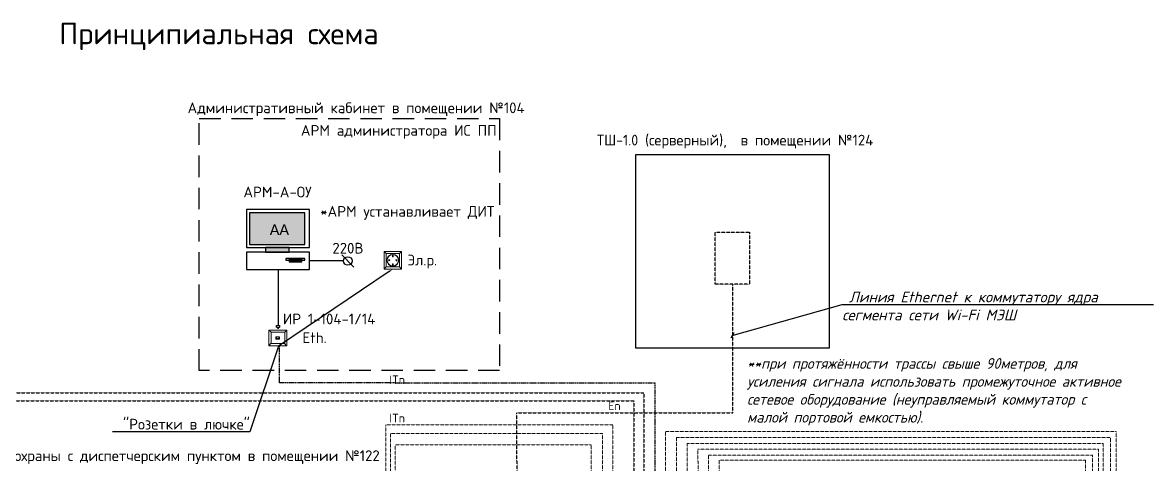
# Model space of a CAD drawing. Header units: millimetres. Extents: x 4247 to 622543, y -201358 to 142419.
# Drawn here: x 56652 to 82971, y -124982 to -114712 of the extents above; entities that cross this region are included whole.
import ezdxf
from ezdxf import colors
from ezdxf.entities.mleader import LeaderData, LeaderLine
from ezdxf.enums import TextEntityAlignment as Align
from ezdxf.math import Vec2, Vec3

# ---------------------------------------------------------------- set-up
doc = ezdxf.new("R2010")
doc.units = ezdxf.units.MM
doc.linetypes.add('DASH', pattern=[0.75, 0.5, -0.25])
doc.linetypes.add('DASHED2', pattern=[0.375, 0.25, -0.125])
for name, color, linetype, lineweight in [('1.АПС_текст', 7, 'Continuous', 35), ('UTP', 5, 'DASH', 25), ('АПС', 7, 'Continuous', 30), ('ИСПП', 7, 'Continuous', 25)]:
    doc.layers.add(name, color=color, linetype=linetype, lineweight=lineweight)
for name, color, linetype in [('_19D-Телекоммуникационные шкафы', 7, 'Continuous'), ('PDF _Геометрия', 7, 'Continuous'), ('PDF _Оформление-Надписи', 7, 'Continuous'), ('PDF _Текст', 255, 'Continuous')]:
    doc.layers.add(name, color=color, linetype=linetype)
doc.layers.add('PDF _Сплошная заливка', color=7, linetype='Continuous', true_color=0xffffff)
doc.styles.add('DEN', font='isocpeur.ttf', dxfattribs={"height": 300})
doc.styles.add('GOST-2.304_Type-B_italic', font='GOST_Common Italic.ttf')
doc.styles.add('ICOCPEUR', font='isocpeur.ttf')
doc.styles.add('KOSTY_STYLE', font='isocpeur.ttf')
doc.styles.add('PDF Calibri', font='calibri.ttf')

# ---------------------------------------------------------------- blocks, each defined once
blk = doc.blocks.new('_Oblique')
at = {"color": 0, "linetype": 'ByBlock', "lineweight": -2}
blk.add_line((-0.5, -0.5), (0.5, 0.5), dxfattribs=at)
blk = doc.blocks.new('АА')
at = {"layer": 'PDF _Сплошная заливка', "true_color": 0xffffff, "transparency": 33554559}
blk.add_hatch(color=7, dxfattribs=at).paths.add_polyline_path([(218996, 88656), (219638, 88656), (219638, 89023), (218996, 89023)])
at = {"layer": 'PDF _Сплошная заливка', "transparency": 33554559}
for points in [[(219180, 88565), (219455, 88565), (219455, 88620), (219180, 88620)], [(219418, 88473), (219638, 88473), (219638, 88491), (219418, 88491)], [(219455, 88454), (219602, 88454), (219602, 88491), (219455, 88491)]]:
    blk.add_hatch(color=5, dxfattribs=at).paths.add_polyline_path(points)
at = {"layer": 'PDF _Геометрия', "color": 5, "lineweight": 25}
for points in [[(218960, 88620), (219693, 88620), (219693, 89060), (218960, 89060)], [(218996, 88656), (219638, 88656), (219638, 89023), (218996, 89023)], [(218960, 88363), (219693, 88363), (219693, 88565), (218960, 88565)], [(219180, 88565), (219455, 88565), (219455, 88620), (219180, 88620)], [(219418, 88473), (219638, 88473), (219638, 88491), (219418, 88491)], [(219455, 88454), (219602, 88454), (219602, 88491), (219455, 88491)]]:
    blk.add_lwpolyline(points, close=True, dxfattribs=at)
at = {"layer": 'PDF _Текст', "color": 251, "insert": (219230, 88767), "char_height": 124.2, "attachment_point": 7, "style": 'PDF Calibri'}
blk.add_mtext('АА', dxfattribs=at)

msp = doc.modelspace()

# ---------------------------------------------------------------- linework, layer by layer
at = {"lineweight": 30}
for p, q in [((64122.888, -120253.334), (63331.291, -120253.334)), ((64081.467, -120111.913), (64364.31, -120394.755))]:
    msp.add_line(p, q, dxfattribs=at)
at = {"ltscale": 1000}
msp.add_lwpolyline([(70921.56, -117780.799), (75423.947, -117780.799), (75423.947, -122283.187), (70921.56, -122283.187)], close=True, dxfattribs=at)
at = {"layer": '_19D-Телекоммуникационные шкафы', "linetype": 'DASH', "ltscale": 1000}
msp.add_lwpolyline([(60764.287, -116944.019), (67754.158, -116944.019), (67754.158, -122802.023), (60764.287, -122802.023), (60764.287, -116944.019)], dxfattribs=at)
at = {"layer": '_19D-Телекоммуникационные шкафы', "color": 5, "linetype": 'DASHED2', "ltscale": 100}
msp.add_lwpolyline([(71375.465, -126278.363), (71375.465, -123092.386), (62633.657, -123089.193), (62630.951, -122222.538)], dxfattribs=at)
at = {"layer": 'PDF _Оформление-Надписи', "lineweight": 0}
for points in [[(65063.752, -120031.855), (65474.18, -120031.855), (65474.18, -120442.284), (65063.752, -120442.284)], [(65113.752, -120081.855), (65424.18, -120081.855), (65424.18, -120392.284), (65113.752, -120392.284)], [(62385.526, -121861.013), (62803.385, -121861.013), (62803.385, -122222.538), (62385.526, -122222.538)], [(62435.526, -121911.013), (62753.385, -121911.013), (62753.385, -122172.538), (62435.526, -122172.538)]]:
    msp.add_lwpolyline(points, close=True, dxfattribs=at)
for points in [[(65063.752, -120031.855), (65113.752, -120081.855)], [(65274.618, -120104.421), (65274.473, -120157.36), (65263.896, -120157.331), (65264.041, -120104.392)], [(65424.18, -120081.855), (65474.18, -120031.855)], [(65063.752, -120442.284), (65113.752, -120392.284)], [(65274.036, -120316.808), (65263.459, -120316.779), (65263.314, -120369.718)], [(65274.036, -120316.808), (65273.891, -120369.747)], [(65424.18, -120392.284), (65474.18, -120442.284)], [(62435.526, -121911.013), (62385.526, -121861.013)], [(62546.849, -122015.226), (62623.316, -122015.226), (62623.316, -122072.378)], [(62631.245, -122072.378), (62546.849, -122072.378), (62546.849, -122015.226)], [(62570.918, -122046.184), (62551.611, -122046.184), (62551.611, -122019.724), (62626.217, -122019.724)], [(62554.777, -122072.378), (62554.777, -122015.226)], [(62559.54, -122046.184), (62559.54, -122019.724)], [(62582.295, -122057.561), (62562.989, -122057.561), (62562.989, -122046.184)], [(62570.918, -122057.561), (62570.918, -122046.184)], [(62603.198, -122068.674), (62574.366, -122068.674), (62574.366, -122057.561)], [(62582.295, -122068.674), (62582.295, -122057.561)], [(62614.84, -122057.561), (62595.269, -122057.561), (62595.269, -122068.674)], [(62603.198, -122057.561), (62603.198, -122068.674)], [(62626.217, -122046.184), (62606.911, -122046.184), (62606.911, -122057.561)], [(62614.84, -122046.184), (62614.84, -122057.561)], [(62618.289, -122019.724), (62618.289, -122046.184)], [(62626.217, -122019.724), (62626.217, -122046.184)], [(62631.245, -122015.226), (62631.245, -122072.378)], [(62753.385, -121911.013), (62803.385, -121861.013)], [(62429.532, -122172.538), (62379.532, -122222.538)], [(62747.391, -122172.538), (62797.391, -122222.538)]]:
    msp.add_lwpolyline(points, dxfattribs=at)
for centre, radius in [((65268.966, -120237.069), 137.836), ((65268.966, -120237.069), 137.487), ((65268.966, -120237.069), 132.769), ((65182.55, -120236.833), 12.916), ((65355.382, -120237.306), 12.916)]:
    msp.add_circle(centre, radius, dxfattribs=at)
at = {"layer": 'UTP', "color": 6, "linetype": 'DASHED2', "lineweight": 30, "ltscale": 10}
msp.add_lwpolyline([(72772.754, -120789.789), (72772.754, -119582.081), (73572.754, -119582.081), (73572.754, -120789.789)], close=True, dxfattribs=at)
at = {"layer": 'UTP', "linetype": 'ByBlock', "lineweight": 25, "ltscale": 10}
msp.add_lwpolyline([(62597.541, -120455.048), (62597.541, -121753.258)], dxfattribs=at)
at = {"layer": 'UTP', "color": 6, "linetype": 'DASHED2', "lineweight": 30, "ltscale": 10}
msp.add_lwpolyline([(68162.314, -126278.363), (68156.548, -123781.97), (73182.204, -123781.97), (73182.204, -120789.789)], dxfattribs=at)
at = {"layer": 'UTP', "linetype": 'DASH', "lineweight": 25, "ltscale": 10}
msp.add_lwpolyline([(62563.836, -121753.258), (62632.562, -121753.258), (62632.562, -121790.777), (62563.836, -121790.777)], close=True, dxfattribs=at)
for points in [[(62563.836, -121790.777), (62598.199, -121820.777)], [(62598.199, -121820.777), (62632.562, -121790.777)]]:
    msp.add_lwpolyline(points, dxfattribs=at)
at = {"layer": 'UTP', "color": 5, "linetype": 'DASHED2', "ltscale": 10}
for points in [[(44487.33, -122224.192), (44487.33, -123502.857), (70877.943, -123502.857), (70877.943, -126288.492)], [(50918.924, -122220.839), (50918.924, -123315.953), (71112.414, -123315.928), (71112.414, -126278.363)]]:
    msp.add_lwpolyline(points, dxfattribs=at)
at = {"layer": 'UTP', "color": 5, "linetype": 'DASHED2', "lineweight": 0, "ltscale": 10}
for points in [[(44861.141, -142228.998), (44861.141, -144370.615), (82103.141, -144370.615), (82103.141, -124214.612), (71616.544, -124214.612), (71616.544, -126278.363)], [(46408.134, -142228.998), (46408.134, -144194.149), (81976.239, -144194.149), (81976.239, -124353.619), (71868.847, -124353.619), (71868.847, -126278.363)], [(47922.524, -142228.998), (47922.524, -144032.789), (81800.16, -144032.789), (81800.16, -124496.283), (72117.362, -124496.283), (72117.362, -126278.363)], [(72379.474, -126278.363), (72370.419, -124631.632), (81691.81, -124631.632), (81691.81, -143909.12), (57830.519, -143909.12), (57830.519, -142228.998)], [(72612.472, -126278.363), (72612.472, -124770.638), (81556.366, -124770.638), (81556.366, -143800.404), (58992.303, -143800.404), (58992.303, -142228.998)], [(72861.863, -126278.363), (72861.863, -124884.038), (81393.834, -124884.038), (81393.834, -143691.689), (60097.445, -143691.689), (60097.445, -142228.998)]]:
    msp.add_lwpolyline(points, dxfattribs=at)
for points in [[(70389.809, -126278.363), (70389.809, -124064.955), (65109.401, -124064.955), (65109.401, -133240.844), (54894.401, -133240.844, 1), (54694.401, -133240.844), (52218.365, -133240.844), (52218.365, -131626.079)], [(70151.029, -126278.363), (70145.742, -124264.605), (65218.116, -124264.605), (65218.116, -133349.559), (54894.401, -133349.559, 1), (54694.401, -133349.559), (48039.734, -133349.559), (48039.734, -131803.008), (46363.442, -131803.008), (46363.442, -131626.079)], [(69882.902, -126278.363), (69882.902, -124528.851), (65326.832, -124528.851), (65326.832, -133458.275), (54894.401, -133458.275, 1), (54694.401, -133458.275), (47920.722, -133458.275, 1), (47720.722, -133458.275), (43547.241, -133458.275), (43546.886, -131626.079)]]:
    msp.add_lwpolyline(points, format="xyb", dxfattribs=at)
at = {"layer": 'ИСПП', "lineweight": 30}
msp.add_circle((64222.888, -120253.334), 100, dxfattribs=at)

# ---------------------------------------------------------------- block references
at = {"layer": '_19D-Телекоммуникационные шкафы', "xscale": 2.000620579206479, "yscale": 2.000620579206479, "zscale": 2.000620579206479}
msp.add_blockref('АА', (-376191.41, -297235.485), dxfattribs=at)

# ---------------------------------------------------------------- texts
at = {"lineweight": 30, "char_height": 250}
for s, insert, width, attachment_point, style in [('АРМ администратора ИС ПП', (65406.907, -117251.507), 4626.34873, 5, 'ICOCPEUR'), ('\\pxt21;{\\fGOST Common|b0|i0|c204|p34;ТШ-1.\\fGOST Common|b0|i0|c0|p34;0} (серверный),  в помещении №124', (70020.897, -117318.277), 6515.20402, 1, 'KOSTY_STYLE'), ('\\pxt21;АРМ-А-ОУ', (62585.23, -118651.003), 4681.99473, 5, 'ICOCPEUR'), ('\\pxt21;*АРМ устанавливает ДИТ', (65606.736, -119135.218), 4213.89702, 5, 'ICOCPEUR'), ('220В', (64222.888, -119956.127), 1276.48093, 5, 'ICOCPEUR'), ('Эл.р.', (65954.124, -120266.063), 1447.00733, 5, 'ICOCPEUR'), ('Eth.', (63449.476, -122038.065), 1023.00006, 5, 'ICOCPEUR'), ('\\pxt21;**при протяжённости трассы свыше 90метров, для усиления сигнала использовать промежуточное активное сетевое оборудование (неуправляемый коммутатор с малой портовой емкостью).', (73515.157, -122510.745), 8747.11839, 1, 'GOST-2.304_Type-B_italic')]:
    msp.add_mtext(s, dxfattribs=dict(at, insert=insert, width=width, attachment_point=attachment_point, style=style))
at = {"layer": '1.АПС_текст', "color": 7, "style": 'ICOCPEUR'}
for s, p in [('ITn', (65369.43, -123016.088, -438.823)), ('En', (70428.096, -123622.157)), ('ITn', (65369.43, -123905.643))]:
    msp.add_text(s, height=200, dxfattribs=at).set_placement(p, align=Align.MIDDLE_CENTER)
at = {"layer": 'PDF _Текст', "color": 0, "insert": (63785.21, -121600.861), "char_height": 250, "width": 3245.00906, "attachment_point": 5, "style": 'ICOCPEUR'}
msp.add_mtext('ИР 1-104-1/14', dxfattribs=at)
at = {"layer": 'АПС', "lineweight": 25, "ltscale": 100, "insert": (63134.267, -116567.693), "char_height": 250, "width": 10403.93514, "attachment_point": 2, "style": 'KOSTY_STYLE'}
msp.add_mtext('\\pxqr;Административный кабинет в помещении №104', dxfattribs=at)
at = {"layer": 'АПС', "color": 7, "lineweight": 25, "ltscale": 100, "insert": (59741.675, -124655.334), "char_height": 250, "width": 10445.956, "attachment_point": 2, "style": 'KOSTY_STYLE'}
msp.add_mtext('\\pxqr;{\\C0;Комната охраны с диспетчерским пунктом \\C256;в помещении №122}', dxfattribs=at)
at = {"layer": 'ИСПП', "insert": (49870.339, -114715.288), "char_height": 500, "attachment_point": 1, "style": 'ICOCPEUR'}
msp.add_mtext_dynamic_manual_height_columns('\\pxqc;Принципиальная схема', width=22701.62297, gutter_width=2500, heights=[0], dxfattribs=at)

# ---------------------------------------------------------------- leaders
at = {"layer": 'ИСПП', "ltscale": 1000}
ml = msp.add_multileader_mtext('Standard', dxfattribs=at)
ml.set_content(' "Розетки в лючке"', color=256, style='DEN')
ml.set_leader_properties(color=7)
ml.build(insert=Vec2(0, 0))
ml.multileader.update_dxf_attribs({"text_left_attachment_type": 6, "text_right_attachment_type": 6, "dogleg_length": 0.36, "arrow_head_size": 100})
ctx = ml.context
ctx.base_point, ctx.char_height, ctx.arrow_head_size, ctx.landing_gap_size, ctx.plane_origin = Vec3(58841.466, -124222.663), 250, 100, 0.09, Vec3(70080.936, -126553.82)
ctx.left_attachment, ctx.right_attachment, ctx.text_align_type = 6, 6, 2
notes = []
notes.append((ctx, [(1, (1, 1, 0), (61942.006, -124222.663), (-1, 0), 0.36, [(1, [(65268.966, -120442.284), (62608.025, -122232.75)], 0, [])])]))
ctx.mtext.insert, ctx.mtext.width, ctx.mtext.defined_height, ctx.mtext.alignment, ctx.mtext.flow_direction = Vec3(61941.556, -123922.663), 3292.38365, 526.059, 3, 5
ml = msp.add_multileader_mtext('Standard', dxfattribs=at)
ml.set_content(' {\\fISOCPEUR|b0|i1|c204|p34;\\C7;Линия Ethernet к коммутатору ядра сегмента сети Wi-Fi МЭШ }', color=256, style='DEN')
ml.set_leader_properties(color=7)
ml.set_arrow_properties(name='OBLIQUE')
ml.build(insert=Vec2(0, 0))
ml.multileader.update_dxf_attribs({"text_left_attachment_type": 6, "text_right_attachment_type": 6, "dogleg_length": 0.36, "arrow_head_size": 100})
ctx = ml.context
ctx.base_point, ctx.char_height, ctx.arrow_head_size, ctx.landing_gap_size, ctx.plane_origin = Vec3(75729.252, -121265.547), 250, 100, 0.09, Vec3(73742.857, -121987.496)
ctx.left_attachment, ctx.right_attachment = 6, 6
notes.append((ctx, [(0, (1, 1, 0), (75728.892, -121265.547), (1, 0), 0.36, [(0, [(73169.09, -121987.496)], 0, [])])]))
ctx.mtext.insert, ctx.mtext.width, ctx.mtext.flow_direction = Vec3(75729.342, -120965.547), 7170.05773, 5
for ctx, leaders in notes:
    for number, flags, end, landing, length, lines in leaders:
        leader = LeaderData()
        leader.index, (leader.has_last_leader_line, leader.has_dogleg_vector, leader.attachment_direction) = number, flags
        leader.last_leader_point, leader.dogleg_vector, leader.dogleg_length = Vec3(end), Vec3(landing), length
        for number, points, colour, breaks in lines:
            line = LeaderLine()
            line.index, line.vertices, line.color, line.breaks = number, Vec3.list(points), colors.encode_raw_color(colour), breaks
            leader.lines.append(line)
        ctx.leaders.append(leader)

doc.saveas('drawing.dxf')
